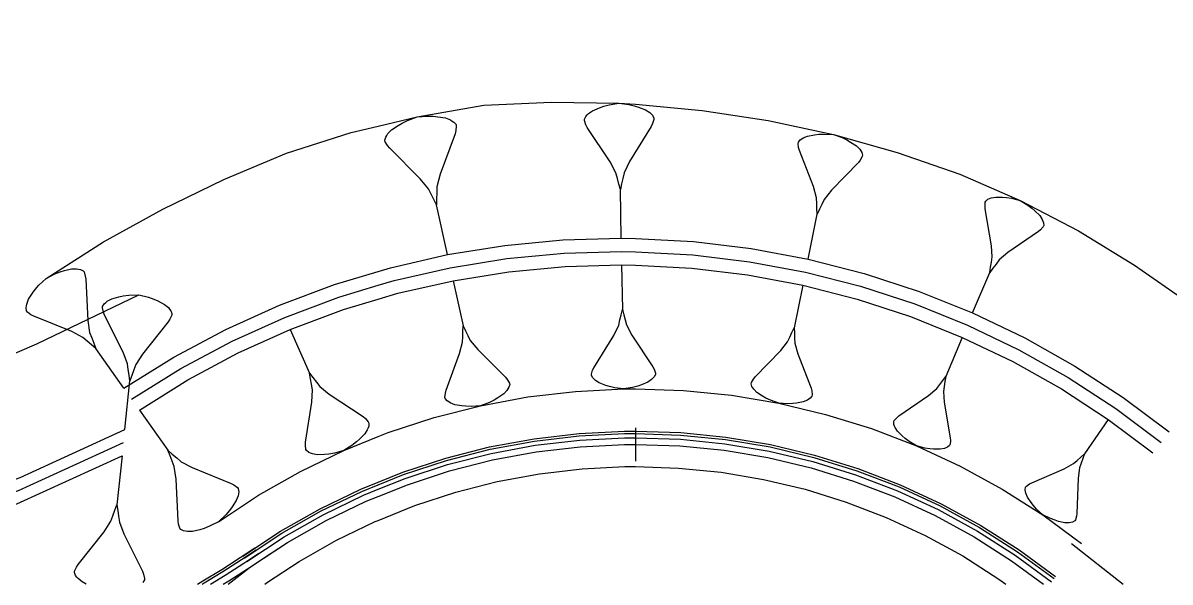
# Model space of a CAD drawing. Extents: x 383808 to 384559, y 802827 to 803490.
# Drawn here: x 384284 to 384335.7, y 803000.1 to 803025.3 of the extents above; entities that cross this region are included whole.
import ezdxf

# ---------------------------------------------------------------- set-up
doc = ezdxf.new("R2010")
doc.units = 0
doc.layers.get('0').update_dxf_attribs({"linetype": 'CONTINUOUS'})

msp = doc.modelspace()

# ---------------------------------------------------------------- linework, layer by layer
at = {"color": 7}
for p, q in [((384309.4698, 803021.1967), (384309.6557, 803021.3252)), ((384309.6557, 803021.3252), (384309.967, 803021.4557)), ((384309.967, 803021.4557), (384310.154, 803021.5215)), ((384310.154, 803021.5215), (384310.4037, 803021.5883)), ((384310.4037, 803021.5883), (384310.8415, 803021.6583)), ((384310.8415, 803021.6583), (384311.2812, 803021.6028)), ((384311.2812, 803021.6028), (384311.533, 803021.5443)), ((384311.533, 803021.5443), (384311.7221, 803021.4847)), ((384311.7221, 803021.4847), (384312.0375, 803021.3645)), ((384312.0375, 803021.3645), (384312.2277, 803021.2423)), ((384300.8922, 803020.6592), (384301.0702, 803020.7655)), ((384301.0702, 803020.7655), (384301.3122, 803020.8858)), ((384301.3122, 803020.8858), (384301.7462, 803021.0484)), ((384301.7462, 803021.0484), (384302.2083, 803021.0829)), ((384302.2083, 803021.0829), (384302.4784, 803021.0752)), ((384302.4784, 803021.0752), (384302.6846, 803021.0535)), ((384302.6846, 803021.0535), (384303.0328, 803020.9959)), ((384303.0328, 803020.9959), (384303.253, 803020.9101)), ((384303.253, 803020.9101), (384303.3311, 803020.8601)), ((384303.3311, 803020.8601), (384303.4091, 803020.8102)), ((384303.4091, 803020.8102), (384303.5013, 803020.6963)), ((384309.2859, 803020.9429), (384309.3465, 803021.0693)), ((384309.2869, 803020.8802), (384309.2859, 803020.9429)), ((384309.3527, 803020.6932), (384309.2869, 803020.8802)), ((384309.3465, 803021.0693), (384309.4081, 803021.133)), ((384309.4081, 803021.133), (384309.4698, 803021.1967)), ((384312.2277, 803021.2423), (384312.2914, 803021.1806)), ((384312.2914, 803021.1806), (384312.3551, 803021.119)), ((384312.3551, 803021.119), (384312.4198, 803020.9947)), ((384312.4209, 803020.932), (384312.3613, 803020.7429)), ((384312.4198, 803020.9947), (384312.4209, 803020.932)), ((384300.3865, 803020.2125), (384300.4365, 803020.2905)), ((384300.4365, 803020.2905), (384300.6003, 803020.4608)), ((384300.6003, 803020.4608), (384300.8922, 803020.6592)), ((384303.4578, 803020.284), (384302.7856, 803018.4585)), ((384303.4936, 803020.4261), (384303.4578, 803020.284)), ((384303.5154, 803020.6323), (384303.4936, 803020.4261)), ((384303.5013, 803020.6963), (384303.5154, 803020.6323)), ((384309.4174, 803020.5689), (384309.3527, 803020.6932)), ((384310.4462, 803019.0185), (384309.4174, 803020.5689)), ((384312.3007, 803020.6165), (384311.3237, 803019.033)), ((384312.3613, 803020.7429), (384312.3007, 803020.6165)), ((384319.6564, 803020.2412), (384319.8417, 803020.2639)), ((384319.8417, 803020.2639), (384320.0848, 803020.2749)), ((384320.0848, 803020.2749), (384320.5016, 803020.2506)), ((384320.5016, 803020.2506), (384320.8949, 803020.1107)), ((384300.3008, 803019.9923), (384300.3366, 803020.1344)), ((384300.3148, 803019.9282), (384300.3008, 803019.9923)), ((384300.4211, 803019.7503), (384300.3148, 803019.9282)), ((384300.3366, 803020.1344), (384300.3865, 803020.2125)), ((384300.5133, 803019.6364), (384300.4211, 803019.7503)), ((384318.9143, 803019.8495), (384318.9261, 803019.9074)), ((384318.937, 803019.6642), (384318.9143, 803019.8495)), ((384318.9261, 803019.9074), (384319.0074, 803020.0114)), ((384319.0074, 803020.0114), (384319.077, 803020.0575)), ((384319.077, 803020.0575), (384319.1466, 803020.1036)), ((384319.1466, 803020.1036), (384319.3436, 803020.1842)), ((384319.3436, 803020.1842), (384319.6564, 803020.2412)), ((384320.8949, 803020.1107), (384321.1146, 803020.0059)), ((384321.1146, 803020.0059), (384321.2764, 803019.9128)), ((384321.2764, 803019.9128), (384321.5423, 803019.7385)), ((384321.5423, 803019.7385), (384321.6924, 803019.5876)), ((384301.8895, 803018.2614), (384300.5133, 803019.6364)), ((384318.9714, 803019.5368), (384318.937, 803019.6642)), ((384319.604, 803017.9026), (384318.9714, 803019.5368)), ((384321.6924, 803019.5876), (384321.7385, 803019.518)), ((384321.8073, 803019.2631), (384321.7143, 803019.1012)), ((384321.7385, 803019.518), (384321.7847, 803019.4484)), ((384321.7847, 803019.4484), (384321.8191, 803019.3209)), ((384321.8191, 803019.3209), (384321.8073, 803019.2631)), ((384310.7052, 803018.5212), (384310.4462, 803019.0185)), ((384311.3237, 803019.033), (384311.0813, 803018.5274)), ((384321.633, 803018.9972), (384320.414, 803017.7384)), ((384321.7143, 803019.1012), (384321.633, 803018.9972)), ((384302.2581, 803017.8056), (384301.8895, 803018.2614)), ((384302.7856, 803018.4585), (384302.6422, 803017.8901)), ((384310.772, 803018.2715), (384310.7052, 803018.5212)), ((384310.8388, 803018.0218), (384310.772, 803018.2715)), ((384311.0227, 803018.2756), (384310.9642, 803018.0239)), ((384311.0813, 803018.5274), (384311.0227, 803018.2756)), ((384302.3785, 803017.5636), (384302.2581, 803017.8056)), ((384302.6422, 803017.8901), (384302.6345, 803017.6199)), ((384310.9057, 803017.7721), (384310.8388, 803018.0218)), ((384310.9642, 803018.0239), (384310.9057, 803017.7721)), ((384310.9419, 803015.5783), (384310.9057, 803017.7721)), ((384319.7416, 803017.3928), (384319.604, 803017.9026)), ((384320.414, 803017.7384), (384320.0887, 803017.3224)), ((384302.4988, 803017.3217), (384302.3785, 803017.5636)), ((384302.6191, 803017.0797), (384302.4988, 803017.3217)), ((384302.6268, 803017.3498), (384302.6191, 803017.0797)), ((384302.6345, 803017.6199), (384302.6268, 803017.3498)), ((384319.7525, 803017.1496), (384319.7416, 803017.3928)), ((384319.7635, 803016.9065), (384319.7525, 803017.1496)), ((384320.0887, 803017.3224), (384319.984, 803017.1027)), ((384327.3356, 803017.0237), (384327.3496, 803017.2023)), ((384327.3496, 803017.2023), (384327.3717, 803017.2545)), ((384327.3717, 803017.2545), (384327.468, 803017.3367)), ((384327.468, 803017.3367), (384327.5422, 803017.3669)), ((384327.5422, 803017.3669), (384327.6165, 803017.397)), ((384327.6165, 803017.397), (384327.8171, 803017.4351)), ((384327.8171, 803017.4351), (384328.1221, 803017.4292)), ((384328.1221, 803017.4292), (384328.3007, 803017.4152)), ((384328.3007, 803017.4152), (384328.5314, 803017.3791)), ((384328.5314, 803017.3791), (384328.9187, 803017.2769)), ((384328.9187, 803017.2769), (384329.2619, 803017.0703)), ((384303.1119, 803014.8393), (384302.6191, 803017.0797)), ((384319.3639, 803014.6382), (384319.7744, 803016.6633)), ((384319.7744, 803016.6633), (384319.7635, 803016.9065)), ((384319.8792, 803016.883), (384319.7744, 803016.6633)), ((384319.984, 803017.1027), (384319.8792, 803016.883)), ((384327.3437, 803016.8973), (384327.3356, 803017.0237)), ((384327.627, 803015.24), (384327.3437, 803016.8973)), ((384329.2619, 803017.0703), (384329.4485, 803016.9299)), ((384329.4485, 803016.9299), (384329.583, 803016.8116)), ((384329.583, 803016.8116), (384329.7997, 803016.5969)), ((384329.7997, 803016.5969), (384329.9121, 803016.4264)), ((384329.9121, 803016.4264), (384329.9422, 803016.3521)), ((384329.9422, 803016.3521), (384329.9724, 803016.2779)), ((384329.9804, 803016.1515), (384329.9583, 803016.0993)), ((384329.9724, 803016.2779), (384329.9804, 803016.1515)), ((384329.7437, 803015.8826), (384328.3574, 803014.9312)), ((384329.84, 803015.9649), (384329.7437, 803015.8826)), ((384329.9583, 803016.0993), (384329.84, 803015.9649)), ((384327.6592, 803014.7344), (384327.627, 803015.24)), ((384327.6232, 803014.5036), (384327.6592, 803014.7344)), ((384327.9723, 803014.602), (384327.8319, 803014.4154)), ((384328.3574, 803014.9312), (384327.9723, 803014.602)), ((384285.4261, 803013.9711), (384285.6663, 803014.0647)), ((384285.6663, 803014.0647), (384285.8556, 803014.1222)), ((384285.8556, 803014.1222), (384286.183, 803014.2009)), ((384286.183, 803014.2009), (384286.4084, 803014.2074)), ((384286.4084, 803014.2074), (384286.4956, 803014.1925)), ((384286.4956, 803014.1925), (384286.5827, 803014.1776)), ((384286.5827, 803014.1776), (384286.7061, 803014.1117)), ((384286.7061, 803014.1117), (384286.7422, 803014.0607)), ((384286.7422, 803014.0607), (384286.7997, 803013.8715)), ((384310.9617, 803014.3785), (384310.995, 803012.3614)), ((384326.779, 803012.216), (384327.551, 803014.0421)), ((384327.551, 803014.0421), (384327.5871, 803014.2728)), ((384327.6915, 803014.2287), (384327.551, 803014.0421)), ((384327.5871, 803014.2728), (384327.6232, 803014.5036)), ((384327.8319, 803014.4154), (384327.6915, 803014.2287)), ((384284.7118, 803013.4649), (384285.0328, 803013.769)), ((384285.0328, 803013.769), (384285.4261, 803013.9711)), ((384286.7997, 803013.8715), (384286.821, 803013.7333)), ((384286.821, 803013.7333), (384286.9086, 803011.8792)), ((384303.3697, 803013.6673), (384303.8169, 803011.6347)), ((384284.2441, 803012.8269), (384284.4269, 803013.1097)), ((384284.4269, 803013.1097), (384284.5438, 803013.2692)), ((384284.5438, 803013.2692), (384284.7118, 803013.4649)), ((384288.5097, 803012.979), (384288.7662, 803013.0154)), ((384288.7662, 803013.0154), (384289.2103, 803013.0323)), ((384289.2103, 803013.0323), (384289.6413, 803012.9242)), ((384319.1255, 803013.4621), (384318.7366, 803011.5436)), ((384284.1336, 803012.442), (384284.1485, 803012.5292)), ((384284.1485, 803012.5292), (384284.1634, 803012.6164)), ((384284.1634, 803012.6164), (384284.2441, 803012.8269)), ((384287.5695, 803012.4451), (384287.576, 803012.5076)), ((384287.576, 803012.5076), (384287.6515, 803012.6261)), ((384287.6515, 803012.6261), (384287.7205, 803012.6821)), ((384287.7205, 803012.6821), (384287.7896, 803012.7381)), ((384287.7896, 803012.7381), (384287.9901, 803012.8436)), ((384287.9901, 803012.8436), (384288.3157, 803012.936)), ((384288.3157, 803012.936), (384288.5097, 803012.979)), ((384289.6413, 803012.9242), (384289.8848, 803012.8357)), ((384289.8848, 803012.8357), (384290.0658, 803012.7536)), ((384290.0658, 803012.7536), (384290.3653, 803012.596)), ((384290.3653, 803012.596), (384290.5398, 803012.4515)), ((384284.1549, 803012.3038), (384284.1336, 803012.442)), ((384284.1911, 803012.2528), (384284.1549, 803012.3038)), ((384284.3506, 803012.1359), (384284.1911, 803012.2528)), ((384284.4739, 803012.07), (384284.3506, 803012.1359)), ((384286.1942, 803011.3729), (384284.4739, 803012.07)), ((384287.6124, 803012.2511), (384287.5695, 803012.4451)), ((384287.6619, 803012.1196), (384287.6124, 803012.2511)), ((384288.4991, 803010.4527), (384287.6619, 803012.1196)), ((384290.5398, 803012.4515), (384290.5957, 803012.3825)), ((384290.5957, 803012.3825), (384290.6517, 803012.3134)), ((384290.6947, 803012.1194), (384290.6126, 803011.9384)), ((384290.6517, 803012.3134), (384290.7012, 803012.1819)), ((384290.7012, 803012.1819), (384290.6947, 803012.1194)), ((384310.8874, 803011.8985), (384310.9412, 803012.13)), ((384310.9412, 803012.13), (384310.995, 803012.3614)), ((384310.995, 803012.3614), (384311.0565, 803012.1319)), ((384311.0565, 803012.1319), (384311.1179, 803011.9023)), ((384286.9086, 803011.8792), (384286.9937, 803011.3263)), ((384290.5371, 803011.8199), (384289.3742, 803010.3615)), ((384290.6126, 803011.9384), (384290.5371, 803011.8199)), ((384296.0299, 803011.4666), (384296.9003, 803009.4992)), ((384303.8099, 803011.3896), (384303.8169, 803011.6347)), ((384303.8169, 803011.6347), (384303.926, 803011.4151)), ((384310.6107, 803011.2022), (384310.8336, 803011.667)), ((384310.8336, 803011.667), (384310.8874, 803011.8985)), ((384311.1179, 803011.9023), (384311.1794, 803011.6727)), ((384311.1794, 803011.6727), (384311.4175, 803011.2155)), ((384318.6373, 803011.3354), (384318.7366, 803011.5436)), ((384318.7366, 803011.5436), (384318.747, 803011.3132)), ((384286.6876, 803011.1094), (384286.1942, 803011.3729)), ((384286.8833, 803010.9415), (384286.6876, 803011.1094)), ((384287.0789, 803010.7735), (384286.8833, 803010.9415)), ((384286.9937, 803011.3263), (384287.0874, 803011.0861)), ((384287.0874, 803011.0861), (384287.181, 803010.8458)), ((384303.7959, 803010.8994), (384303.8029, 803011.1445)), ((384303.8029, 803011.1445), (384303.8099, 803011.3896)), ((384303.926, 803011.4151), (384304.0352, 803011.1956)), ((384304.0352, 803011.1956), (384304.1444, 803010.9761)), ((384304.1444, 803010.9761), (384304.4789, 803010.5626)), ((384309.7124, 803009.7462), (384310.6107, 803011.2022)), ((384311.4175, 803011.2155), (384312.3634, 803009.79)), ((384318.4388, 803010.9191), (384318.5381, 803011.1273)), ((384318.5381, 803011.1273), (384318.6373, 803011.3354)), ((384318.747, 803011.3132), (384318.7573, 803011.0828)), ((384318.7573, 803011.0828), (384318.7677, 803010.8524)), ((384326.3117, 803011.1107), (384325.5667, 803009.3487)), ((384287.2746, 803010.6056), (384287.0789, 803010.7735)), ((384287.181, 803010.8458), (384287.2746, 803010.6056)), ((384288.5401, 803008.8198), (384287.2746, 803010.6056)), ((384288.697, 803009.9267), (384288.4991, 803010.4527)), ((384303.6658, 803010.3837), (384303.7959, 803010.8994)), ((384304.4789, 803010.5626), (384305.7275, 803009.3151)), ((384316.9758, 803009.3324), (384318.1306, 803010.525)), ((384318.1306, 803010.525), (384318.4388, 803010.9191)), ((384318.7677, 803010.8524), (384318.8981, 803010.3695)), ((384288.7335, 803009.6701), (384288.697, 803009.9267)), ((384289.3742, 803010.3615), (384289.0721, 803009.8876)), ((384303.056, 803008.7274), (384303.6658, 803010.3837)), ((384318.8981, 803010.3695), (384319.4973, 803008.8213)), ((384288.7699, 803009.4136), (384288.7335, 803009.6701)), ((384288.8064, 803009.1571), (384288.7699, 803009.4136)), ((384288.8949, 803009.4006), (384288.8064, 803009.1571)), ((384288.9835, 803009.6441), (384288.8949, 803009.4006)), ((384289.0721, 803009.8876), (384288.9835, 803009.6441)), ((384296.9003, 803009.4992), (384297.056, 803009.2992)), ((384296.9435, 803009.2495), (384296.9003, 803009.4992)), ((384309.6019, 803009.4561), (384309.6567, 803009.63)), ((384309.6028, 803009.3985), (384309.6019, 803009.4561)), ((384309.6624, 803009.2842), (384309.6028, 803009.3985)), ((384309.6567, 803009.63), (384309.7124, 803009.7462)), ((384312.3634, 803009.79), (384312.4229, 803009.6757)), ((384312.4229, 803009.6757), (384312.4834, 803009.5037)), ((384312.4844, 803009.4461), (384312.4286, 803009.3299)), ((384312.4834, 803009.5037), (384312.4844, 803009.4461)), ((384288.5784, 803006.9694), (384288.8064, 803009.1571)), ((384296.9868, 803008.9998), (384296.9435, 803009.2495)), ((384297.0301, 803008.7501), (384296.9868, 803008.9998)), ((384297.056, 803009.2992), (384297.2116, 803009.0992)), ((384297.2116, 803009.0992), (384297.3673, 803008.8993)), ((384297.3673, 803008.8993), (384297.7911, 803008.5491)), ((384305.7275, 803009.3151), (384305.8111, 803009.2117)), ((384305.8111, 803009.2117), (384305.9075, 803009.0502)), ((384305.9203, 803008.9922), (384305.8877, 803008.8632)), ((384305.9075, 803009.0502), (384305.9203, 803008.9922)), ((384309.721, 803009.2275), (384309.6624, 803009.2842)), ((384309.7795, 803009.1708), (384309.721, 803009.2275)), ((384309.9543, 803009.0584), (384309.7795, 803009.1708)), ((384310.2444, 803008.9479), (384309.9543, 803009.0584)), ((384310.4182, 803008.8932), (384310.2444, 803008.9479)), ((384310.6497, 803008.8393), (384310.4182, 803008.8932)), ((384311.6861, 803008.9141), (384311.4565, 803008.8527)), ((384311.858, 803008.9746), (384311.6861, 803008.9141)), ((384312.1443, 803009.0946), (384311.858, 803008.9746)), ((384312.3153, 803009.2127), (384312.1443, 803009.0946)), ((384312.3719, 803009.2713), (384312.3153, 803009.2127)), ((384312.4286, 803009.3299), (384312.3719, 803009.2713)), ((384316.7995, 803009.0257), (384316.8106, 803009.0805)), ((384316.8321, 803008.905), (384316.7995, 803009.0257)), ((384316.8106, 803009.0805), (384316.8987, 803009.2339)), ((384316.8758, 803008.8391), (384316.8321, 803008.905)), ((384316.8987, 803009.2339), (384316.9758, 803009.3324)), ((384325.1602, 803008.8084), (384325.2957, 803008.9885)), ((384325.2957, 803008.9885), (384325.4312, 803009.1686)), ((384325.4312, 803009.1686), (384325.5667, 803009.3487)), ((384325.4971, 803008.9033), (384325.4623, 803008.6807)), ((384325.5319, 803009.126), (384325.4971, 803008.9033)), ((384325.5667, 803009.3487), (384325.5319, 803009.126)), ((384297.0042, 803008.2009), (384297.0301, 803008.7501)), ((384297.7911, 803008.5491), (384299.3122, 803007.5417)), ((384303.0037, 803008.4115), (384303.0235, 803008.5985)), ((384303.0165, 803008.3534), (384303.0037, 803008.4115)), ((384303.0235, 803008.5985), (384303.056, 803008.7274)), ((384305.3836, 803008.387), (384305.2222, 803008.2906)), ((384305.6485, 803008.5671), (384305.3836, 803008.387)), ((384305.7971, 803008.7215), (384305.6485, 803008.5671)), ((384305.8424, 803008.7924), (384305.7971, 803008.7215)), ((384305.8877, 803008.8632), (384305.8424, 803008.7924)), ((384311.0541, 803008.7884), (384310.6497, 803008.8393)), ((384311.4565, 803008.8527), (384311.0541, 803008.7884)), ((384316.9195, 803008.7731), (384316.8758, 803008.8391)), ((384317.0617, 803008.6302), (384316.9195, 803008.7731)), ((384317.3136, 803008.465), (384317.0617, 803008.6302)), ((384317.4669, 803008.3768), (384317.3136, 803008.465)), ((384317.6751, 803008.2776), (384317.4669, 803008.3768)), ((384319.4632, 803008.3716), (384319.3973, 803008.3279)), ((384319.5403, 803008.4701), (384319.4632, 803008.3716)), ((384319.4973, 803008.8213), (384319.5299, 803008.7005)), ((384319.5299, 803008.7005), (384319.5514, 803008.525)), ((384319.5514, 803008.525), (384319.5403, 803008.4701)), ((384323.4509, 803007.5727), (384324.7886, 803008.4908)), ((384324.7886, 803008.4908), (384325.1602, 803008.8084)), ((384325.4623, 803008.6807), (384325.4934, 803008.1928)), ((384289.234, 803007.8407), (384290.5205, 803006.0253)), ((384296.7265, 803006.3978), (384297.0042, 803008.2009)), ((384303.1001, 803008.2501), (384303.0165, 803008.3534)), ((384303.171, 803008.2048), (384303.1001, 803008.2501)), ((384303.2418, 803008.1595), (384303.171, 803008.2048)), ((384303.4416, 803008.0816), (384303.2418, 803008.1595)), ((384303.7575, 803008.0293), (384303.4416, 803008.0816)), ((384303.9445, 803008.0096), (384303.7575, 803008.0293)), ((384304.1896, 803008.0026), (384303.9445, 803008.0096)), ((384304.6089, 803008.034), (384304.1896, 803008.0026)), ((384305.0027, 803008.1815), (384304.6089, 803008.034)), ((384305.2222, 803008.2906), (384305.0027, 803008.1815)), ((384318.0477, 803008.145), (384317.6751, 803008.2776)), ((384318.4425, 803008.122), (384318.0477, 803008.145)), ((384318.6729, 803008.1324), (384318.4425, 803008.122)), ((384318.8484, 803008.1538), (384318.6729, 803008.1324)), ((384319.1447, 803008.2079), (384318.8484, 803008.1538)), ((384319.3314, 803008.2842), (384319.1447, 803008.2079)), ((384319.3973, 803008.3279), (384319.3314, 803008.2842)), ((384325.4934, 803008.1928), (384325.7668, 803006.5936)), ((384299.3122, 803007.5417), (384299.4181, 803007.4541)), ((384299.4181, 803007.4541), (384299.5489, 803007.3104)), ((384323.2225, 803007.3132), (384323.2438, 803007.3636)), ((384323.2438, 803007.3636), (384323.358, 803007.4933)), ((384323.358, 803007.4933), (384323.4509, 803007.5727)), ((384332.8842, 803007.4172), (384331.8225, 803005.8653)), ((384299.5046, 803006.9547), (384299.3857, 803006.7677)), ((384299.536, 803007.0358), (384299.5046, 803006.9547)), ((384299.5673, 803007.1169), (384299.536, 803007.0358)), ((384299.5489, 803007.3104), (384299.5738, 803007.2542)), ((384299.5738, 803007.2542), (384299.5673, 803007.1169)), ((384323.2303, 803007.1912), (384323.2225, 803007.3132)), ((384323.2594, 803007.1196), (384323.2303, 803007.1912)), ((384323.2884, 803007.048), (384323.2594, 803007.1196)), ((384323.3969, 803006.8834), (384323.2884, 803007.048)), ((384323.606, 803006.6763), (384323.3969, 803006.8834)), ((384296.72, 803006.2605), (384296.7265, 803006.3978)), ((384299.0107, 803006.4001), (384298.8107, 803006.2444)), ((384299.1544, 803006.5309), (384299.0107, 803006.4001)), ((384299.3857, 803006.7677), (384299.1544, 803006.5309)), ((384323.7358, 803006.5621), (384323.606, 803006.6763)), ((384323.9159, 803006.4266), (384323.7358, 803006.5621)), ((384324.247, 803006.2273), (384323.9159, 803006.4266)), ((384325.761, 803006.2993), (384325.7398, 803006.2489)), ((384325.7745, 803006.4716), (384325.761, 803006.2993)), ((384325.7668, 803006.5936), (384325.7745, 803006.4716)), ((384288.454, 803005.7759), (384288.2241, 803003.5694)), ((384290.5205, 803006.0253), (384290.7194, 803005.8546)), ((384290.6156, 803005.7811), (384290.5205, 803006.0253)), ((384290.7108, 803005.5368), (384290.6156, 803005.7811)), ((384290.7194, 803005.8546), (384290.9183, 803005.6839)), ((384296.7384, 803006.067), (384296.72, 803006.2605)), ((384296.7633, 803006.0108), (384296.7384, 803006.067)), ((384296.8692, 803005.9232), (384296.7633, 803006.0108)), ((384296.9503, 803005.8919), (384296.8692, 803005.9232)), ((384297.0314, 803005.8605), (384296.9503, 803005.8919)), ((384297.2497, 803005.8227), (384297.0314, 803005.8605)), ((384297.5805, 803005.8346), (384297.2497, 803005.8227)), ((384297.774, 803005.853), (384297.5805, 803005.8346)), ((384298.0237, 803005.8963), (384297.774, 803005.853)), ((384298.4421, 803006.0141), (384298.0237, 803005.8963)), ((384298.8107, 803006.2444), (384298.4421, 803006.0141)), ((384324.6207, 803006.1286), (384324.247, 803006.2273)), ((384324.8434, 803006.0938), (384324.6207, 803006.1286)), ((384325.0157, 803006.0803), (384324.8434, 803006.0938)), ((384325.31, 803006.0746), (384325.0157, 803006.0803)), ((384325.5036, 803006.1114), (384325.31, 803006.0746)), ((384325.5752, 803006.1405), (384325.5036, 803006.1114)), ((384325.6468, 803006.1695), (384325.5752, 803006.1405)), ((384325.7398, 803006.2489), (384325.6468, 803006.1695)), ((384331.6568, 803005.7182), (384331.8225, 803005.8653)), ((384331.8225, 803005.8653), (384331.7455, 803005.6576)), ((384290.806, 803005.2926), (384290.7108, 803005.5368)), ((384290.8926, 803004.7306), (384290.806, 803005.2926)), ((384290.9183, 803005.6839), (384291.1172, 803005.5131)), ((384291.1172, 803005.5131), (384291.6187, 803005.2452)), ((384330.9054, 803005.1908), (384331.3255, 803005.4242)), ((384331.3255, 803005.4242), (384331.4912, 803005.5712)), ((384331.4912, 803005.5712), (384331.6568, 803005.7182)), ((384331.6685, 803005.4499), (384331.5915, 803005.2422)), ((384331.7455, 803005.6576), (384331.6685, 803005.4499)), ((384291.6187, 803005.2452), (384293.3676, 803004.5366)), ((384329.4377, 803004.5677), (384330.9054, 803005.1908)), ((384331.5262, 803004.7661), (384331.4773, 803003.1723)), ((384331.5915, 803005.2422), (384331.5262, 803004.7661)), ((384290.9816, 803002.8458), (384290.8926, 803004.7306)), ((384293.3676, 803004.5366), (384293.4929, 803004.4696)), ((384293.4929, 803004.4696), (384293.6551, 803004.3508)), ((384293.6551, 803004.3508), (384293.6918, 803004.2989)), ((384293.6918, 803004.2989), (384293.7135, 803004.1584)), ((384329.1506, 803004.2433), (384329.167, 803004.3623)), ((384329.1646, 803004.1686), (384329.1506, 803004.2433)), ((384329.167, 803004.3623), (384329.1973, 803004.4066)), ((384329.1973, 803004.4066), (384329.3326, 803004.5093)), ((384329.3326, 803004.5093), (384329.4377, 803004.5677)), ((384293.6012, 803003.7672), (384293.4153, 803003.4796)), ((384293.6833, 803003.9812), (384293.6012, 803003.7672)), ((384293.6984, 803004.0698), (384293.6833, 803003.9812)), ((384293.7135, 803004.1584), (384293.6984, 803004.0698)), ((384329.1786, 803004.0939), (384329.1646, 803004.1686)), ((384329.251, 803003.9143), (384329.1786, 803004.0939)), ((384329.412, 803003.6739), (384329.251, 803003.9143)), ((384288.0454, 803003.0782), (384288.1347, 803003.3238)), ((384288.1347, 803003.3238), (384288.2241, 803003.5694)), ((384288.2241, 803003.5694), (384288.2608, 803003.3107)), ((384288.2608, 803003.3107), (384288.2976, 803003.0519)), ((384293.2965, 803003.3175), (384293.1258, 803003.1186)), ((384293.4153, 803003.4796), (384293.2965, 803003.3175)), ((384329.5147, 803003.5386), (384329.412, 803003.6739)), ((384329.6617, 803003.3729), (384329.5147, 803003.5386)), ((384329.9418, 803003.1162), (384329.6617, 803003.3729)), ((384287.6514, 803002.3545), (384287.9561, 803002.8326)), ((384287.9561, 803002.8326), (384288.0454, 803003.0782)), ((384288.2976, 803003.0519), (384288.3343, 803002.7932)), ((384288.3343, 803002.7932), (384288.5339, 803002.2626)), ((384291.0032, 803002.7053), (384290.9816, 803002.8458)), ((384291.0616, 803002.5129), (384291.0032, 803002.7053)), ((384292.7995, 803002.8094), (384292.3996, 803002.604)), ((384293.1258, 803003.1186), (384292.7995, 803002.8094)), ((384330.2825, 803002.9482), (384329.9418, 803003.1162)), ((384330.4902, 803002.8712), (384330.2825, 803002.9482)), ((384330.6535, 803002.8245), (384330.4902, 803002.8712)), ((384330.9359, 803002.7616), (384330.6535, 803002.8245)), ((384331.1296, 803002.7592), (384330.9359, 803002.7616)), ((384331.2043, 803002.7732), (384331.1296, 803002.7592)), ((384331.2789, 803002.7872), (384331.2043, 803002.7732)), ((384331.384, 803002.8456), (384331.2789, 803002.7872)), ((384331.4143, 803002.8899), (384331.384, 803002.8456)), ((384331.4609, 803003.0533), (384331.4143, 803002.8899)), ((384331.4773, 803003.1723), (384331.4609, 803003.0533)), ((384286.4784, 803000.8836), (384287.6514, 803002.3545)), ((384288.5339, 803002.2626), (384289.3784, 803000.5814)), ((384291.0984, 803002.461), (384291.0616, 803002.5129)), ((384291.2238, 803002.3941), (384291.0984, 803002.461)), ((384291.3124, 803002.379), (384291.2238, 803002.3941)), ((384291.401, 803002.3638), (384291.3124, 803002.379)), ((384291.6302, 803002.3704), (384291.401, 803002.3638)), ((384291.963, 803002.4504), (384291.6302, 803002.3704)), ((384292.1554, 803002.5088), (384291.963, 803002.4504)), ((384292.3996, 803002.604), (384292.1554, 803002.5088)), ((384286.3195, 803000.5815), (384286.4022, 803000.7641)), ((384286.4022, 803000.7641), (384286.4784, 803000.8836)), ((384286.3129, 803000.5185), (384286.3195, 803000.5815)), ((384286.3628, 803000.3858), (384286.3129, 803000.5185)), ((384286.4193, 803000.3162), (384286.3628, 803000.3858)), ((384286.4758, 803000.2466), (384286.4193, 803000.3162)), ((384286.6518, 803000.1008), (384286.4758, 803000.2466)), ((384286.8434, 803000), (384286.6518, 803000.1008)), ((384289.3784, 803000.5814), (384289.4283, 803000.4487)), ((384289.465, 803000.19), (384289.3889, 803000.0705)), ((384289.4283, 803000.4487), (384289.4716, 803000.253)), ((384289.4716, 803000.253), (384289.465, 803000.19))]:
    msp.add_line(p, q, dxfattribs=at)
at = {"color": 3}
msp.add_line((384311.5909, 803007.0428), (384311.5909, 803005.5428), dxfattribs=at)
at = {"color": 1}
msp.add_line((384331.2293, 803001.8295), (384333.5541, 803000), dxfattribs=at)
at = {"color": 7, "linetype": 'CONTINUOUS'}
for points in [[(384200, 803025.2779), (384200.4788, 803025.032), (384204.6183, 803023.0289), (384208.7856, 803021.0951), (384212.9979, 803019.2683), (384217.2432, 803017.5302), (384221.5127, 803015.8653), (384225.802, 803014.2649), (384230.1215, 803012.7578), (384234.4654, 803011.3338), (384239.0545, 803010.656), (384243.4352, 803009.4231), (384247.8376, 803008.2835), (384252.1698, 803006.9053), (384256.5302, 803005.6074), (384260.9326, 803004.4563), (384265.4566, 803003.8653), (384270.081, 803003.8877), (384270.2219, 803003.905), (384273.4405, 803004.849), (384274.9762, 803005.7608), (384279.9358, 803008.817), (384284.6144, 803010.8255), (384289.2103, 803013.0323)], [(384300, 803020.633), (384301.7462, 803021.0484), (384304.7544, 803021.5727), (384307.8044, 803021.7068), (384310.8415, 803021.6583), (384311.5909, 803021.6178), (384314.5985, 803021.3407), (384317.5719, 803020.8838), (384320.5016, 803020.2506), (384323.3788, 803019.4447), (384326.1947, 803018.4695), (384328.9187, 803017.2769), (384331.5486, 803015.9088), (384334.0735, 803014.3729), (384336.4831, 803012.6776), (384338.7677, 803010.8318)], [(384285.0328, 803013.769), (384287.6119, 803015.4165), (384290.2881, 803016.8953), (384293.0397, 803018.2256), (384295.858, 803019.4131), (384298.7726, 803020.3411), (384300, 803020.633)], [(384300, 803013.4594), (384300.7129, 803013.6734), (384303.2408, 803014.2533), (384305.7974, 803014.6647), (384308.3714, 803014.9065), (384310.9518, 803014.9784), (384311.5909, 803014.97), (384314.1639, 803014.8307), (384316.7187, 803014.5234), (384319.2447, 803014.0502), (384321.7313, 803013.4135), (384324.1681, 803012.6166), (384326.5453, 803011.6634), (384328.8531, 803010.5582), (384331.082, 803009.306), (384333.223, 803007.9124), (384335.2674, 803006.3833)], [(384300, 803012.8333), (384300.8806, 803013.0973), (384303.3697, 803013.6673), (384305.8869, 803014.0714), (384308.4212, 803014.3085), (384310.9617, 803014.3785), (384311.5909, 803014.37), (384314.1239, 803014.232), (384316.639, 803013.9288), (384319.1255, 803013.4621), (384321.5731, 803012.8347), (384323.9718, 803012.0496), (384326.3117, 803011.1107), (384328.5831, 803010.0223), (384330.777, 803008.7893), (384332.8842, 803007.4172), (384334.8964, 803005.9118)], [(384288.887, 803008.3302), (384291.1077, 803009.7129), (384293.4112, 803010.9427), (384295.7872, 803012.0153), (384298.2247, 803012.9265), (384300, 803013.4594)], [(384289.234, 803007.8407), (384291.4212, 803009.2013), (384293.69, 803010.4114), (384296.0299, 803011.4666), (384298.4303, 803012.3629), (384300, 803012.8333)], [(384300, 803004.5947), (384301.1025, 803005.0392), (384303.0408, 803005.674), (384305.0171, 803006.1783), (384307.0226, 803006.5499), (384309.0484, 803006.787), (384311.0855, 803006.8886), (384311.5909, 803006.8928), (384313.6294, 803006.8248), (384315.6588, 803006.6212), (384317.6702, 803006.2828), (384319.6545, 803005.8112), (384321.6031, 803005.2085), (384323.5071, 803004.4773), (384325.3582, 803003.6208), (384327.1481, 803002.643), (384328.869, 803001.5481), (384330.513, 803000.341)], [(384246.7564, 803004.5772), (384251.1803, 803003.2422), (384255.6316, 803001.9956), (384260.141, 803000.9792), (384264.7692, 803000.5399), (384269.4823, 803000.668), (384269.6243, 803000.6803), (384272.7935, 803001.078), (384274.2449, 803001.3374), (384279.0244, 803002.5249), (384283.7908, 803004.2094), (384288.5162, 803006.3726)], [(384300, 803004.4762), (384301.1402, 803004.9358), (384303.0715, 803005.5684), (384305.0407, 803006.0709), (384307.039, 803006.4411), (384309.0575, 803006.6774), (384311.0873, 803006.7786), (384311.5909, 803006.7828), (384313.6221, 803006.7151), (384315.6442, 803006.5122), (384317.6483, 803006.175), (384319.6255, 803005.7051), (384321.5671, 803005.1045), (384323.4643, 803004.3759), (384325.3087, 803003.5226), (384327.0922, 803002.5483), (384328.8068, 803001.4573), (384330.445, 803000.2545)], [(384266.4388, 803000), (384269.3726, 803000.0781), (384269.515, 803000.0903), (384272.692, 803000.4866), (384274.147, 803000.7455), (384278.9384, 803001.9311), (384283.7167, 803003.614), (384288.454, 803005.7759)], [(384300, 803002.8706), (384301.6509, 803003.5361), (384303.4879, 803004.1377), (384305.3608, 803004.6157), (384307.2614, 803004.9678), (384309.1813, 803005.1925), (384311.1119, 803005.2888), (384311.5909, 803005.2928)], [(384311.5909, 803005.2928), (384313.5228, 803005.2284), (384315.4461, 803005.0354), (384317.3523, 803004.7147), (384319.2329, 803004.2678), (384321.0795, 803003.6966), (384322.884, 803003.0036), (384324.6383, 803002.1919), (384326.3347, 803001.2652), (384327.9655, 803000.2275), (384328.2754, 803000)], [(384293.898, 803001.2592), (384295.6005, 803002.3824), (384297.3741, 803003.3897), (384299.2108, 803004.2766), (384300, 803004.5947)], [(384293.9616, 803001.1695), (384295.658, 803002.2886), (384297.4252, 803003.2923), (384299.2553, 803004.176), (384300, 803004.4762)], [(384294.8889, 803000), (384295.0027, 803000.08), (384296.4366, 803001.0183), (384298.1174, 803001.9729), (384299.8581, 803002.8134), (384300, 803002.8706)], [(384291.8511, 803000), (384292.1008, 803000.1459), (384292.9438, 803000.6612), (384293.7762, 803001.1933), (384294.4422, 803001.6361)], [(384292.0691, 803000), (384292.1572, 803000.0515), (384293.0021, 803000.5679), (384293.8364, 803001.1012), (384294.5038, 803001.545)]]:
    msp.add_lwpolyline(points, dxfattribs=at)
at = {"color": 1, "linetype": 'CONTINUOUS'}
for points in [[(384200, 803022.7331), (384203.5143, 803020.928), (384207.6831, 803018.8911), (384211.8902, 803016.9387), (384216.1339, 803015.0716), (384220.4124, 803013.2905), (384224.7241, 803011.596), (384229.0671, 803009.9887), (384233.4397, 803008.4692), (384238.0756, 803007.7396), (384242.4879, 803006.4019), (384246.9244, 803005.1531), (384251.3367, 803003.8215), (384255.7765, 803002.5779), (384260.2742, 803001.5642), (384264.8907, 803001.1275), (384269.592, 803001.2579), (384269.7336, 803001.2703), (384272.8949, 803001.6693), (384274.3427, 803001.9294), (384279.1104, 803003.1187), (384283.8649, 803004.8048), (384288.5784, 803006.9694)], [(384300, 803014.0856), (384300.5453, 803014.2495), (384303.1119, 803014.8393), (384305.7078, 803015.258), (384308.3215, 803015.5044), (384310.9419, 803015.5783), (384311.5909, 803015.57), (384314.2039, 803015.4294), (384316.7985, 803015.1181), (384319.3639, 803014.6382), (384321.8894, 803013.9923), (384324.3645, 803013.1836), (384326.779, 803012.216), (384329.123, 803011.094), (384331.387, 803009.8227), (384333.5618, 803008.4076), (384335.6384, 803006.8549)], [(384288.5401, 803008.8198), (384290.7942, 803010.2244), (384293.1325, 803011.4741), (384295.5444, 803012.564), (384298.019, 803013.4902), (384300, 803014.0856)], [(384300, 803006.6422), (384300.4512, 803006.8241), (384302.5099, 803007.4983), (384304.6089, 803008.034), (384306.7389, 803008.4286), (384308.8905, 803008.6804), (384311.0541, 803008.7884), (384311.5909, 803008.7928), (384313.756, 803008.7206), (384315.9114, 803008.5043), (384318.0477, 803008.145), (384320.1552, 803007.6441), (384322.2247, 803007.0039), (384324.247, 803006.2273), (384326.213, 803005.3177), (384328.1141, 803004.2791), (384329.9418, 803003.1162), (384331.6879, 803001.8341)], [(384292.7995, 803002.8094), (384294.6077, 803004.0024), (384296.4913, 803005.0722), (384298.4421, 803006.0141), (384300, 803006.6422)], [(384300, 803004.2715), (384301.2053, 803004.7573), (384303.1246, 803005.386), (384305.0815, 803005.8853), (384307.0674, 803006.2532), (384309.0733, 803006.488), (384311.0904, 803006.5887), (384311.5909, 803006.5928), (384313.6094, 803006.5255), (384315.6189, 803006.3239), (384317.6106, 803005.9888), (384319.5755, 803005.5218), (384321.5049, 803004.925), (384323.3903, 803004.2009), (384325.2232, 803003.3529), (384326.9956, 803002.3847), (384328.6996, 803001.3005), (384330.3275, 803000.1052)], [(384294.0715, 803001.0145), (384295.7573, 803002.1266), (384297.5135, 803003.124), (384299.3322, 803004.0022), (384300, 803004.2715)], [(384292.4373, 803000), (384293.1028, 803000.4068), (384293.9403, 803000.9421), (384294.6103, 803001.3876)]]:
    msp.add_lwpolyline(points, dxfattribs=at)
at = {"color": 3, "linetype": 'CONTINUOUS'}
for points in [[(384300, 803003.9482), (384301.3081, 803004.4755), (384303.2084, 803005.0979), (384305.146, 803005.5923), (384307.1121, 803005.9566), (384309.0982, 803006.1891), (384311.0954, 803006.2887), (384311.5909, 803006.2928)], [(384311.5909, 803006.2928), (384313.5894, 803006.2262), (384315.5791, 803006.0265), (384317.551, 803005.6948), (384319.4964, 803005.2324), (384321.4067, 803004.6415), (384323.2735, 803003.9246), (384325.0883, 803003.085), (384326.8431, 803002.1263), (384328.5302, 803001.0529), (384329.9641, 803000)], [(384293.2322, 803000), (384294.245, 803000.7697), (384295.9141, 803001.8709), (384297.6528, 803002.8584), (384299.4535, 803003.7279), (384300, 803003.9482)]]:
    msp.add_lwpolyline(points, dxfattribs=at)
at = {"color": 2, "linetype": 'CONTINUOUS'}
for points in [[(384300, 803003.9482), (384301.3081, 803004.4755), (384303.2084, 803005.0979), (384305.146, 803005.5923), (384307.1121, 803005.9566), (384309.0982, 803006.1891), (384311.0954, 803006.2887), (384311.5909, 803006.2928)], [(384311.5909, 803006.2928), (384313.5894, 803006.2262), (384315.5791, 803006.0265), (384317.551, 803005.6948), (384319.4964, 803005.2324), (384321.4067, 803004.6415), (384323.2735, 803003.9246), (384325.0883, 803003.085), (384326.8431, 803002.1263), (384328.5302, 803001.0529), (384329.9641, 803000)], [(384293.2322, 803000), (384294.245, 803000.7697), (384294.7784, 803001.1391), (384295.9141, 803001.8709), (384297.6528, 803002.8584), (384299.4535, 803003.7279), (384300, 803003.9482)], [(384293.0124, 803000), (384293.2618, 803000.1524), (384294.1044, 803000.691), (384294.7784, 803001.1391)]]:
    msp.add_lwpolyline(points, dxfattribs=at)

doc.saveas('drawing.dxf')
